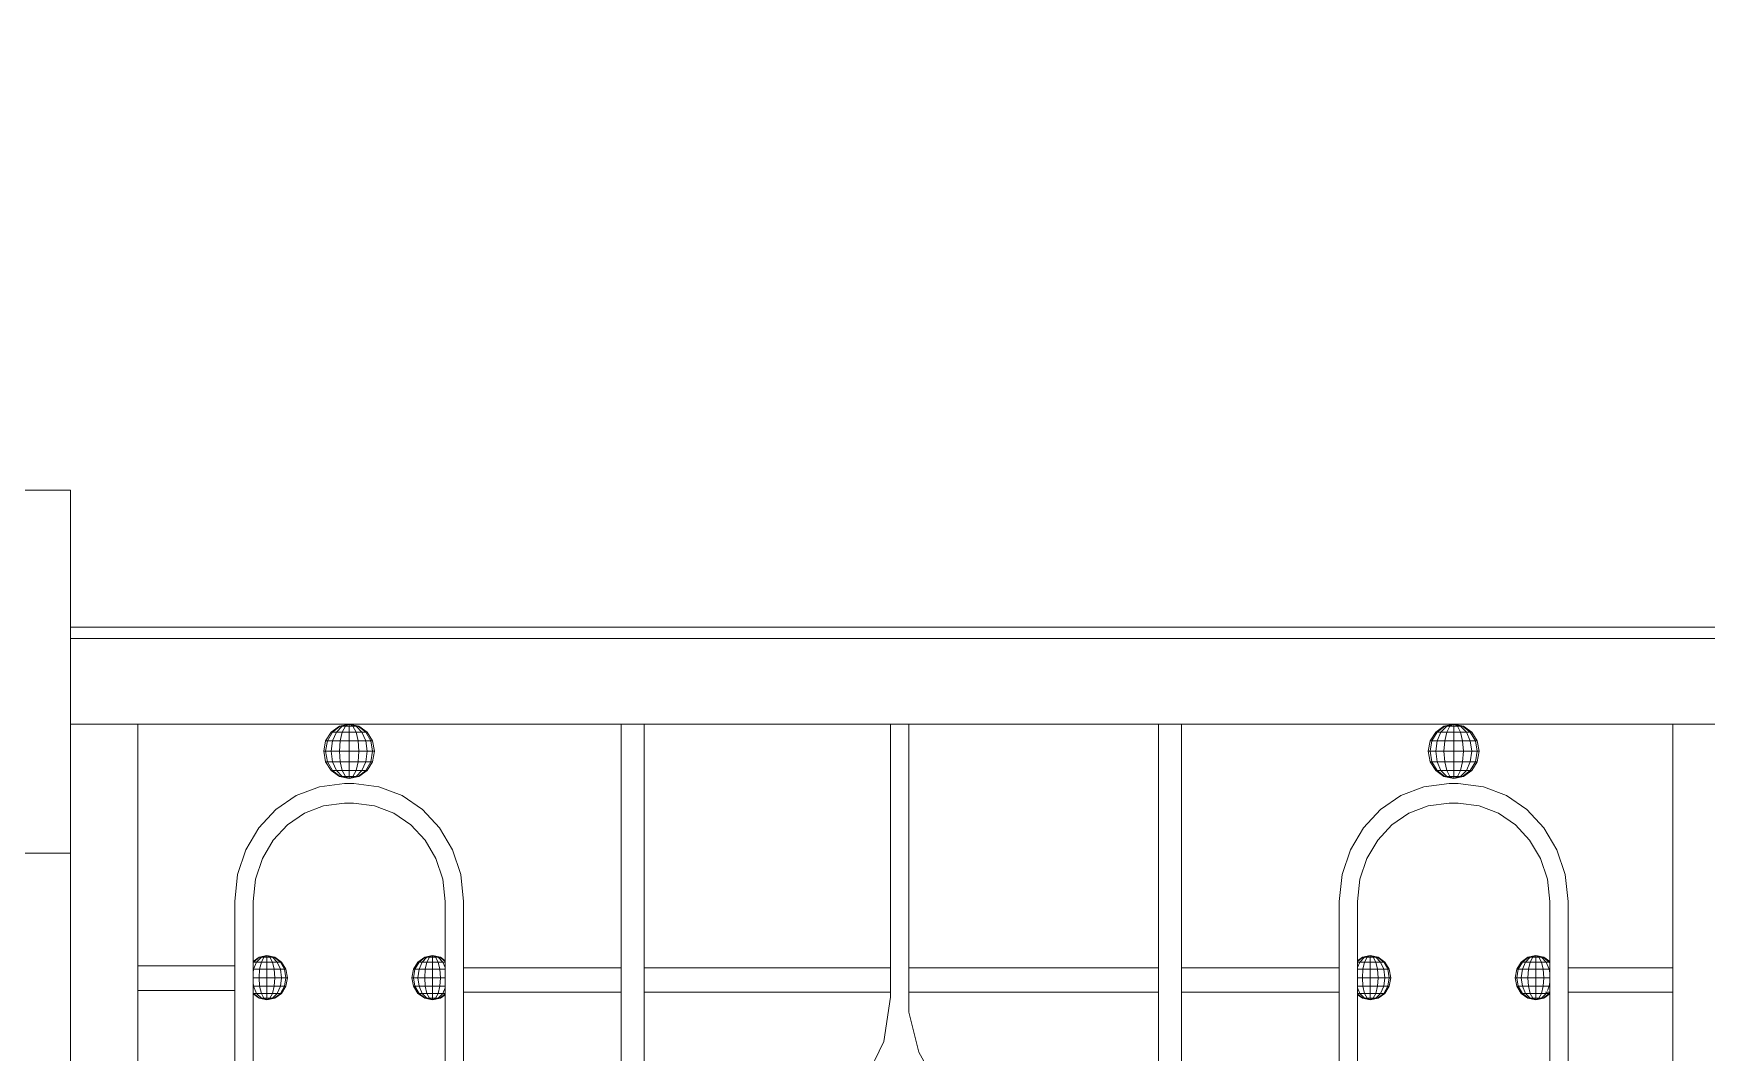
# Model space of a CAD drawing. Header units: millimetres. Extents: x 1832547 to 2001569, y -558009 to -417808.
# Drawn here: x 1917265 to 1917956, y -547432 to -547010 of the extents above; entities that cross this region are included whole.
import ezdxf

# ---------------------------------------------------------------- set-up
doc = ezdxf.new("R2010")
doc.units = ezdxf.units.MM
doc.header["$MEASUREMENT"] = 0
doc.layers.add('CA.thay 145', color=145, linetype='CONTINUOUS', lineweight=18)
doc.layers.add('CA_manh 08', color=8, linetype='CONTINUOUS', lineweight=9)
doc.layers.add('H', color=250, linetype='CONTINUOUS')

# ---------------------------------------------------------------- blocks, each defined once
blk = doc.blocks.new('f34t43')
at = {"layer": 'CA.thay 145'}
for p, q in [((1919494.85, -524712.65), (1919494.85, -524562.65)), ((1919914.85, -524562.65), (1919494.85, -524562.65)), ((1919494.85, -524712.65), (1919524.85, -524712.65))]:
    blk.add_line(p, q, dxfattribs=at)

msp = doc.modelspace()

# ---------------------------------------------------------------- hatches: boundary and pattern name
at = {"layer": 'H'}
h = msp.add_hatch(dxfattribs=at)
h.set_pattern_fill('ANSI31', color=256, scale=250, style=0)
h.paths.add_polyline_path([(1928169.95, -551249.24), (1928389.95, -551249.24), (1928389.95, -551899.24), (1928169.95, -551899.24)])
h.paths.add_polyline_path([(1928549.95, -551169.24), (1928494.95, -551169.24), (1928494.95, -551249.24), (1928389.95, -551249.24), (1928389.95, -551309.24), (1928449.95, -551309.24), (1928499.95, -551309.24), (1928499.95, -551279.24), (1928505.93, -551275.51), (1928511.56, -551271.26), (1928516.79, -551266.52), (1928521.56, -551261.33), (1928525.85, -551255.73), (1928529.63, -551249.77), (1928532.85, -551243.5), (1928535.49, -551236.96), (1928537.54, -551230.21), (1928538.97, -551223.3), (1928539.77, -551216.29), (1928539.95, -551209.24), (1928549.95, -551209.24)])
h.paths.add_polyline_path([(1928429.95, -551119.24), (1928419.95, -551119.24), (1928419.95, -551099.24), (1928389.95, -551099.24), (1928389.95, -551169.24), (1928439.95, -551169.24), (1928439.95, -551149.24), (1928429.95, -551149.24)])
h.paths.add_polyline_path([(1928169.95, -547549.24), (1928389.95, -547549.24), (1928389.95, -548199.24), (1928169.95, -548199.24)])
h.paths.add_polyline_path([(1928429.95, -547419.24), (1928419.95, -547419.24), (1928419.95, -547399.24), (1928389.95, -547399.24), (1928389.95, -547469.24), (1928439.95, -547469.24), (1928439.95, -547449.24), (1928429.95, -547449.24)])
h.paths.add_polyline_path([(1928549.95, -547469.24), (1928494.95, -547469.24), (1928494.95, -547549.24), (1928389.95, -547549.24), (1928389.95, -547609.24), (1928449.95, -547609.24), (1928499.95, -547609.24), (1928499.95, -547579.24), (1928505.93, -547575.51), (1928511.56, -547571.26), (1928516.79, -547566.52), (1928521.56, -547561.33), (1928525.85, -547555.73), (1928529.63, -547549.77), (1928532.85, -547543.5), (1928535.49, -547536.96), (1928537.54, -547530.21), (1928538.97, -547523.3), (1928539.77, -547516.29), (1928539.95, -547509.24), (1928549.95, -547509.24)])
h.paths.add_polyline_path([(1928519.95, -548909.24), (1928389.95, -548909.24), (1928389.95, -548984.24), (1928454.95, -548984.24), (1928454.95, -549034.24), (1928389.95, -549034.24), (1928389.95, -549119.24), (1928419.95, -549119.24), (1928419.95, -549099.24), (1928429.95, -549099.24), (1928429.95, -549069.24), (1928439.95, -549069.24), (1928439.95, -549049.24), (1928459.95, -549049.24), (1928469.95, -549049.24), (1928469.95, -549019.24), (1928475.93, -549015.51), (1928481.56, -549011.26), (1928486.79, -549006.52), (1928491.56, -549001.33), (1928495.85, -548995.73), (1928499.63, -548989.77), (1928502.85, -548983.5), (1928505.49, -548976.96), (1928507.54, -548970.21), (1928508.97, -548963.3), (1928509.77, -548956.29), (1928509.95, -548949.24), (1928519.95, -548949.24)])
h.paths.add_polyline_path([(1928169.95, -548599.24), (1928389.95, -548599.24), (1928389.95, -548984.24), (1928169.95, -548984.24)])
h.paths.add_polyline_path([(1928519.95, -545209.24), (1928389.95, -545209.24), (1928389.95, -545284.24), (1928454.95, -545284.24), (1928454.95, -545334.24), (1928389.95, -545334.24), (1928389.95, -545419.24), (1928419.95, -545419.24), (1928419.95, -545399.24), (1928429.95, -545399.24), (1928429.95, -545369.24), (1928439.95, -545369.24), (1928439.95, -545349.24), (1928459.95, -545349.24), (1928469.95, -545349.24), (1928469.95, -545319.24), (1928475.93, -545315.51), (1928481.56, -545311.26), (1928486.79, -545306.52), (1928491.56, -545301.33), (1928495.85, -545295.73), (1928499.63, -545289.77), (1928502.85, -545283.5), (1928505.49, -545276.96), (1928507.54, -545270.21), (1928508.97, -545263.3), (1928509.77, -545256.29), (1928509.95, -545249.24), (1928519.95, -545249.24)])
h.paths.add_polyline_path([(1928169.95, -544976.05), (1928389.95, -544976.05), (1928389.95, -545284.24), (1928169.95, -545284.24)])
edge = h.paths.add_edge_path()
edge.add_line((1926914.96, -541609.26), (1927024.91, -541609.26))
edge.add_line((1927024.91, -541609.26), (1927134.86, -541609.26))
edge.add_line((1927134.86, -541609.26), (1927134.86, -541649.26))
edge.add_line((1927134.86, -541649.26), (1927099.82, -541649.26))
edge.add_line((1927099.82, -541649.26), (1927099.82, -541674.26))
edge.add_line((1927099.82, -541674.26), (1927084.83, -541674.26))
edge.add_line((1927084.83, -541674.26), (1927084.83, -541704.26))
edge.add_arc((1927469.4, -542085.72), 541.67, 135.23301, 145.96627)
edge.add_arc((1927335.16, -541979.99), 371.46, 147.89348, 165.8597)
edge.add_line((1926974.96, -541889.24), (1926939.96, -541889.24))
edge.add_line((1926939.96, -541889.24), (1926939.96, -541924.24))
edge.add_line((1926939.96, -541924.24), (1926914.96, -541924.24))
edge.add_line((1926914.96, -541924.24), (1926914.96, -541609.26))
edge = h.paths.add_edge_path()
edge.add_line((1917974.83, -541609.25), (1917864.89, -541609.25))
edge.add_line((1917864.89, -541609.25), (1917754.94, -541609.25))
edge.add_line((1917754.94, -541609.25), (1917754.94, -541649.25))
edge.add_line((1917754.94, -541649.25), (1917789.97, -541649.25))
edge.add_line((1917789.97, -541649.25), (1917789.97, -541674.25))
edge.add_line((1917789.97, -541674.25), (1917804.97, -541674.25))
edge.add_line((1917804.97, -541674.25), (1917804.97, -541704.25))
edge.add_arc((1917420.39, -542085.71), 541.67, 34.03373, 44.76699, ccw=False)
edge.add_arc((1917554.63, -541979.98), 371.46, 14.1403, 32.10652, ccw=False)
edge.add_line((1917914.83, -541889.23), (1917949.83, -541889.23))
edge.add_line((1917949.83, -541889.23), (1917949.83, -541924.23))
edge.add_line((1917949.83, -541924.23), (1917974.83, -541924.23))
edge.add_line((1917974.83, -541924.23), (1917974.83, -541609.25))
h.paths.add_polyline_path([(1918829.83, -544999.23), (1918609.83, -544999.23), (1918609.83, -545284.24), (1918829.83, -545284.24)])
h.paths.add_polyline_path([(1918479.83, -545209.24), (1918609.83, -545209.24), (1918609.83, -545284.24), (1918544.83, -545284.24), (1918544.83, -545334.24), (1918609.83, -545334.24), (1918609.83, -545419.24), (1918579.83, -545419.24), (1918579.83, -545399.24), (1918569.83, -545399.24), (1918569.83, -545369.24), (1918559.83, -545369.24), (1918559.83, -545349.24), (1918539.83, -545349.24), (1918529.83, -545349.24), (1918529.83, -545319.24), (1918523.85, -545315.51), (1918518.22, -545311.26), (1918512.99, -545306.52), (1918508.22, -545301.33), (1918503.93, -545295.73), (1918500.15, -545289.77), (1918496.93, -545283.5), (1918494.29, -545276.96), (1918492.24, -545270.21), (1918490.81, -545263.3), (1918490.01, -545256.29), (1918489.83, -545249.24), (1918479.83, -545249.24)])
h.paths.add_polyline_path([(1918609.83, -548984.24), (1918829.83, -548984.24), (1918829.83, -548599.24), (1918609.83, -548599.24)])
h.paths.add_polyline_path([(1918479.83, -548909.24), (1918609.83, -548909.24), (1918609.83, -548984.24), (1918544.83, -548984.24), (1918544.83, -549034.24), (1918609.83, -549034.24), (1918609.83, -549119.24), (1918579.83, -549119.24), (1918579.83, -549099.24), (1918569.83, -549099.24), (1918569.83, -549069.24), (1918559.83, -549069.24), (1918559.83, -549049.24), (1918539.83, -549049.24), (1918529.83, -549049.24), (1918529.83, -549019.24), (1918523.85, -549015.51), (1918518.22, -549011.26), (1918512.99, -549006.52), (1918508.22, -549001.33), (1918503.93, -548995.73), (1918500.15, -548989.77), (1918496.93, -548983.5), (1918494.29, -548976.96), (1918492.24, -548970.21), (1918490.81, -548963.3), (1918490.01, -548956.29), (1918489.83, -548949.24), (1918479.83, -548949.24)])
h.paths.add_polyline_path([(1929090.07, -544779.89), (1929089.95, -544780.02), (1929089.95, -544780.04)])

# ---------------------------------------------------------------- linework, layer by layer
at = {"layer": 'CA_manh 08'}
for p, q in [((1917279.83, -547255.88), (1918632.11, -547255.88)), ((1917279.83, -547255.88), (1917279.83, -548029.24)), ((1918632.11, -547260.46), (1917279.83, -547260.46)), ((1917279.83, -547295.88), (1917307.76, -547295.88)), ((1917307.76, -547295.88), (1917395.02, -547295.88)), ((1917307.76, -547395.88), (1917307.76, -547295.88)), ((1917387.58, -547299.19), (1917390.99, -547296.74)), ((1917388.15, -547299.19), (1917391.3, -547296.74)), ((1917389.76, -547299.19), (1917392.17, -547296.74)), ((1917390.99, -547296.74), (1917395.02, -547295.88)), ((1917391.3, -547296.74), (1917390.99, -547296.74)), ((1917391.3, -547296.74), (1917395.02, -547295.88)), ((1917392.17, -547296.74), (1917391.3, -547296.74)), ((1917392.17, -547296.74), (1917395.02, -547295.88)), ((1917393.48, -547296.74), (1917392.17, -547296.74)), ((1917392.17, -547299.19), (1917393.48, -547296.74)), ((1917393.48, -547296.74), (1917395.02, -547295.88)), ((1917395.02, -547296.74), (1917393.48, -547296.74)), ((1917395.02, -547295.88), (1917395.02, -547296.74)), ((1917396.56, -547296.74), (1917395.02, -547295.88)), ((1917397.86, -547296.74), (1917395.02, -547295.88)), ((1917398.73, -547296.74), (1917395.02, -547295.88)), ((1917399.04, -547296.74), (1917395.02, -547295.88)), ((1917395.02, -547295.88), (1917507.48, -547295.88)), ((1917396.56, -547296.74), (1917395.02, -547296.74)), ((1917395.02, -547296.74), (1917395.02, -547299.19)), ((1917397.86, -547296.74), (1917396.56, -547296.74)), ((1917397.86, -547299.19), (1917396.56, -547296.74)), ((1917398.73, -547296.74), (1917397.86, -547296.74)), ((1917400.27, -547299.19), (1917397.86, -547296.74)), ((1917399.04, -547296.74), (1917398.73, -547296.74)), ((1917401.88, -547299.19), (1917398.73, -547296.74)), ((1917402.45, -547299.19), (1917399.04, -547296.74)), ((1917516.94, -547295.88), (1917507.48, -547295.88)), ((1917507.48, -547295.88), (1917507.48, -547396.65)), ((1917516.94, -547295.88), (1917618.78, -547295.88)), ((1917516.94, -547396.65), (1917516.94, -547295.88)), ((1917618.78, -547295.88), (1917618.78, -547396.65)), ((1917626.35, -547295.88), (1917618.78, -547295.88)), ((1917626.35, -547295.88), (1917729.55, -547295.88)), ((1917626.35, -547295.88), (1917626.35, -547396.65)), ((1917729.55, -547295.88), (1917739.01, -547295.88)), ((1917729.55, -547295.88), (1917729.55, -547396.65)), ((1917739.01, -547396.65), (1917739.01, -547295.88)), ((1917739.01, -547295.88), (1917851.48, -547295.88)), ((1917844.04, -547299.19), (1917847.45, -547296.74)), ((1917844.61, -547299.19), (1917847.76, -547296.74)), ((1917846.22, -547299.19), (1917848.63, -547296.74)), ((1917847.45, -547296.74), (1917851.48, -547295.88)), ((1917847.76, -547296.74), (1917847.45, -547296.74)), ((1917847.76, -547296.74), (1917851.48, -547295.88)), ((1917848.63, -547296.74), (1917847.76, -547296.74)), ((1917848.63, -547296.74), (1917851.48, -547295.88)), ((1917849.94, -547296.74), (1917848.63, -547296.74)), ((1917848.63, -547299.19), (1917849.94, -547296.74)), ((1917849.94, -547296.74), (1917851.48, -547295.88)), ((1917851.48, -547296.74), (1917849.94, -547296.74)), ((1917851.48, -547295.88), (1917851.48, -547296.74)), ((1917853.02, -547296.74), (1917851.48, -547295.88)), ((1917854.32, -547296.74), (1917851.48, -547295.88)), ((1917855.19, -547296.74), (1917851.48, -547295.88)), ((1917855.5, -547296.74), (1917851.48, -547295.88)), ((1917851.48, -547295.88), (1917942.01, -547295.88)), ((1917851.48, -547296.74), (1917853.02, -547296.74)), ((1917851.48, -547296.74), (1917851.48, -547299.19)), ((1917853.02, -547296.74), (1917854.32, -547296.74)), ((1917854.32, -547299.19), (1917853.02, -547296.74)), ((1917854.32, -547296.74), (1917855.19, -547296.74)), ((1917856.73, -547299.19), (1917854.32, -547296.74)), ((1917855.19, -547296.74), (1917855.5, -547296.74)), ((1917858.34, -547299.19), (1917855.19, -547296.74)), ((1917858.91, -547299.19), (1917855.5, -547296.74)), ((1917942.01, -547295.88), (1917942.01, -547396.65)), ((1917969.94, -547295.88), (1917942.01, -547295.88)), ((1917384.5, -547307.17), (1917385.3, -547302.85)), ((1917385.3, -547302.85), (1917387.58, -547299.19)), ((1917386.04, -547302.85), (1917385.3, -547302.85)), ((1917385.3, -547307.17), (1917386.04, -547302.85)), ((1917386.04, -547302.85), (1917388.15, -547299.19)), ((1917388.15, -547302.85), (1917386.04, -547302.85)), ((1917388.15, -547299.19), (1917387.58, -547299.19)), ((1917387.58, -547307.17), (1917388.15, -547302.85)), ((1917389.76, -547299.19), (1917388.15, -547299.19)), ((1917388.15, -547302.85), (1917389.76, -547299.19)), ((1917391.3, -547302.85), (1917388.15, -547302.85)), ((1917392.17, -547299.19), (1917389.76, -547299.19)), ((1917390.99, -547307.17), (1917391.3, -547302.85)), ((1917391.3, -547302.85), (1917392.17, -547299.19)), ((1917395.02, -547302.85), (1917391.3, -547302.85)), ((1917395.02, -547299.19), (1917392.17, -547299.19)), ((1917397.86, -547299.19), (1917395.02, -547299.19)), ((1917395.02, -547299.19), (1917395.02, -547302.85)), ((1917398.73, -547302.85), (1917395.02, -547302.85)), ((1917395.02, -547302.85), (1917395.02, -547307.17)), ((1917400.27, -547299.19), (1917397.86, -547299.19)), ((1917398.73, -547302.85), (1917397.86, -547299.19)), ((1917401.88, -547302.85), (1917398.73, -547302.85)), ((1917399.04, -547307.17), (1917398.73, -547302.85)), ((1917401.88, -547299.19), (1917400.27, -547299.19)), ((1917401.88, -547302.85), (1917400.27, -547299.19)), ((1917402.45, -547299.19), (1917401.88, -547299.19)), ((1917403.99, -547302.85), (1917401.88, -547299.19)), ((1917403.99, -547302.85), (1917401.88, -547302.85)), ((1917402.45, -547307.17), (1917401.88, -547302.85)), ((1917404.73, -547302.85), (1917402.45, -547299.19)), ((1917404.73, -547302.85), (1917403.99, -547302.85)), ((1917404.73, -547307.17), (1917403.99, -547302.85)), ((1917405.53, -547307.17), (1917404.73, -547302.85)), ((1917840.96, -547307.17), (1917841.76, -547302.85)), ((1917841.76, -547302.85), (1917844.04, -547299.19)), ((1917841.76, -547302.85), (1917842.5, -547302.85)), ((1917841.76, -547307.17), (1917842.5, -547302.85)), ((1917842.5, -547302.85), (1917844.61, -547299.19)), ((1917842.5, -547302.85), (1917844.61, -547302.85)), ((1917844.04, -547299.19), (1917844.61, -547299.19)), ((1917844.04, -547307.17), (1917844.61, -547302.85)), ((1917844.61, -547299.19), (1917846.22, -547299.19)), ((1917844.61, -547302.85), (1917846.22, -547299.19)), ((1917844.61, -547302.85), (1917847.76, -547302.85)), ((1917846.22, -547299.19), (1917848.63, -547299.19)), ((1917847.45, -547307.17), (1917847.76, -547302.85)), ((1917847.76, -547302.85), (1917848.63, -547299.19)), ((1917847.76, -547302.85), (1917851.48, -547302.85)), ((1917848.63, -547299.19), (1917851.48, -547299.19)), ((1917851.48, -547299.19), (1917854.32, -547299.19)), ((1917851.48, -547299.19), (1917851.48, -547302.85)), ((1917851.48, -547302.85), (1917855.19, -547302.85)), ((1917851.48, -547302.85), (1917851.48, -547307.17)), ((1917854.32, -547299.19), (1917856.73, -547299.19)), ((1917855.19, -547302.85), (1917854.32, -547299.19)), ((1917855.19, -547302.85), (1917858.34, -547302.85)), ((1917855.5, -547307.17), (1917855.19, -547302.85)), ((1917856.73, -547299.19), (1917858.34, -547299.19)), ((1917858.34, -547302.85), (1917856.73, -547299.19)), ((1917858.34, -547299.19), (1917858.91, -547299.19)), ((1917860.45, -547302.85), (1917858.34, -547299.19)), ((1917858.34, -547302.85), (1917860.45, -547302.85)), ((1917858.91, -547307.17), (1917858.34, -547302.85)), ((1917861.19, -547302.85), (1917858.91, -547299.19)), ((1917860.45, -547302.85), (1917861.19, -547302.85)), ((1917861.19, -547307.17), (1917860.45, -547302.85)), ((1917861.99, -547307.17), (1917861.19, -547302.85)), ((1917385.3, -547307.17), (1917384.5, -547307.17)), ((1917385.3, -547311.5), (1917384.5, -547307.17)), ((1917387.58, -547307.17), (1917385.3, -547307.17)), ((1917386.04, -547311.5), (1917385.3, -547307.17)), ((1917390.99, -547307.17), (1917387.58, -547307.17)), ((1917388.15, -547311.5), (1917387.58, -547307.17)), ((1917395.02, -547307.17), (1917390.99, -547307.17)), ((1917391.3, -547311.5), (1917390.99, -547307.17)), ((1917399.04, -547307.17), (1917395.02, -547307.17)), ((1917395.02, -547307.17), (1917395.02, -547311.5)), ((1917398.73, -547311.5), (1917399.04, -547307.17)), ((1917402.45, -547307.17), (1917399.04, -547307.17)), ((1917401.88, -547311.5), (1917402.45, -547307.17)), ((1917404.73, -547307.17), (1917402.45, -547307.17)), ((1917403.99, -547311.5), (1917404.73, -547307.17)), ((1917405.53, -547307.17), (1917404.73, -547307.17)), ((1917404.73, -547311.5), (1917405.53, -547307.17)), ((1917840.96, -547307.17), (1917841.76, -547307.17)), ((1917841.76, -547311.5), (1917840.96, -547307.17)), ((1917841.76, -547307.17), (1917844.04, -547307.17)), ((1917842.5, -547311.5), (1917841.76, -547307.17)), ((1917844.04, -547307.17), (1917847.45, -547307.17)), ((1917844.61, -547311.5), (1917844.04, -547307.17)), ((1917847.45, -547307.17), (1917851.48, -547307.17)), ((1917847.76, -547311.5), (1917847.45, -547307.17)), ((1917851.48, -547307.17), (1917855.5, -547307.17)), ((1917851.48, -547307.17), (1917851.48, -547311.5)), ((1917855.19, -547311.5), (1917855.5, -547307.17)), ((1917855.5, -547307.17), (1917858.91, -547307.17)), ((1917858.34, -547311.5), (1917858.91, -547307.17)), ((1917858.91, -547307.17), (1917861.19, -547307.17)), ((1917860.45, -547311.5), (1917861.19, -547307.17)), ((1917861.19, -547307.17), (1917861.99, -547307.17)), ((1917861.19, -547311.5), (1917861.99, -547307.17)), ((1917386.04, -547311.5), (1917385.3, -547311.5)), ((1917387.58, -547315.16), (1917385.3, -547311.5)), ((1917388.15, -547311.5), (1917386.04, -547311.5)), ((1917388.15, -547315.16), (1917386.04, -547311.5)), ((1917388.15, -547315.16), (1917387.58, -547315.16)), ((1917390.99, -547317.61), (1917387.58, -547315.16)), ((1917391.3, -547311.5), (1917388.15, -547311.5)), ((1917389.76, -547315.16), (1917388.15, -547311.5)), ((1917389.76, -547315.16), (1917388.15, -547315.16)), ((1917391.3, -547317.61), (1917388.15, -547315.16)), ((1917392.17, -547315.16), (1917389.76, -547315.16)), ((1917392.17, -547317.61), (1917389.76, -547315.16)), ((1917391.3, -547317.61), (1917390.99, -547317.61)), ((1917395.02, -547318.47), (1917390.99, -547317.61)), ((1917395.02, -547311.5), (1917391.3, -547311.5)), ((1917392.17, -547315.16), (1917391.3, -547311.5)), ((1917392.17, -547317.61), (1917391.3, -547317.61)), ((1917395.02, -547318.47), (1917391.3, -547317.61)), ((1917395.02, -547315.16), (1917392.17, -547315.16)), ((1917393.48, -547317.61), (1917392.17, -547315.16)), ((1917393.48, -547317.61), (1917392.17, -547317.61)), ((1917395.02, -547318.47), (1917392.17, -547317.61)), ((1917395.02, -547317.61), (1917393.48, -547317.61)), ((1917395.02, -547318.47), (1917393.48, -547317.61)), ((1917398.73, -547311.5), (1917395.02, -547311.5)), ((1917395.02, -547311.5), (1917395.02, -547315.16)), ((1917397.86, -547315.16), (1917395.02, -547315.16)), ((1917395.02, -547315.16), (1917395.02, -547317.61)), ((1917396.56, -547317.61), (1917395.02, -547317.61)), ((1917395.02, -547317.61), (1917395.02, -547318.47)), ((1917395.02, -547318.47), (1917399.04, -547317.61)), ((1917395.02, -547318.47), (1917398.73, -547317.61)), ((1917395.02, -547318.47), (1917397.86, -547317.61)), ((1917395.02, -547318.47), (1917396.56, -547317.61)), ((1917396.56, -547317.61), (1917397.86, -547315.16)), ((1917397.86, -547317.61), (1917396.56, -547317.61)), ((1917397.86, -547315.16), (1917398.73, -547311.5)), ((1917400.27, -547315.16), (1917397.86, -547315.16)), ((1917397.86, -547317.61), (1917400.27, -547315.16)), ((1917398.73, -547317.61), (1917397.86, -547317.61)), ((1917401.88, -547311.5), (1917398.73, -547311.5)), ((1917398.73, -547317.61), (1917401.88, -547315.16)), ((1917399.04, -547317.61), (1917398.73, -547317.61)), ((1917399.04, -547317.61), (1917402.45, -547315.16)), ((1917400.27, -547315.16), (1917401.88, -547311.5)), ((1917401.88, -547315.16), (1917400.27, -547315.16)), ((1917403.99, -547311.5), (1917401.88, -547311.5)), ((1917401.88, -547315.16), (1917403.99, -547311.5)), ((1917401.88, -547315.16), (1917402.45, -547315.16)), ((1917402.45, -547315.16), (1917404.73, -547311.5)), ((1917404.73, -547311.5), (1917403.99, -547311.5)), ((1917841.76, -547311.5), (1917842.5, -547311.5)), ((1917844.04, -547315.16), (1917841.76, -547311.5)), ((1917842.5, -547311.5), (1917844.61, -547311.5)), ((1917844.61, -547315.16), (1917842.5, -547311.5)), ((1917844.04, -547315.16), (1917844.61, -547315.16)), ((1917847.45, -547317.61), (1917844.04, -547315.16)), ((1917844.61, -547311.5), (1917847.76, -547311.5)), ((1917846.22, -547315.16), (1917844.61, -547311.5)), ((1917844.61, -547315.16), (1917846.22, -547315.16)), ((1917847.76, -547317.61), (1917844.61, -547315.16)), ((1917846.22, -547315.16), (1917848.63, -547315.16)), ((1917848.63, -547317.61), (1917846.22, -547315.16)), ((1917847.76, -547317.61), (1917847.45, -547317.61)), ((1917851.48, -547318.47), (1917847.45, -547317.61)), ((1917847.76, -547311.5), (1917851.48, -547311.5)), ((1917848.63, -547315.16), (1917847.76, -547311.5)), ((1917847.76, -547317.61), (1917848.63, -547317.61)), ((1917851.48, -547318.47), (1917847.76, -547317.61)), ((1917848.63, -547315.16), (1917851.48, -547315.16)), ((1917849.94, -547317.61), (1917848.63, -547315.16)), ((1917848.63, -547317.61), (1917849.94, -547317.61)), ((1917851.48, -547318.47), (1917848.63, -547317.61)), ((1917849.94, -547317.61), (1917851.48, -547317.61)), ((1917851.48, -547318.47), (1917849.94, -547317.61)), ((1917851.48, -547311.5), (1917855.19, -547311.5)), ((1917851.48, -547311.5), (1917851.48, -547315.16)), ((1917851.48, -547315.16), (1917854.32, -547315.16)), ((1917851.48, -547315.16), (1917851.48, -547317.61)), ((1917851.48, -547317.61), (1917853.02, -547317.61)), ((1917851.48, -547318.47), (1917853.02, -547317.61)), ((1917851.48, -547317.61), (1917851.48, -547318.47)), ((1917851.48, -547318.47), (1917854.32, -547317.61)), ((1917851.48, -547318.47), (1917855.19, -547317.61)), ((1917851.48, -547318.47), (1917855.5, -547317.61)), ((1917853.02, -547317.61), (1917854.32, -547315.16)), ((1917853.02, -547317.61), (1917854.32, -547317.61)), ((1917854.32, -547315.16), (1917855.19, -547311.5)), ((1917854.32, -547315.16), (1917856.73, -547315.16)), ((1917854.32, -547317.61), (1917856.73, -547315.16)), ((1917854.32, -547317.61), (1917855.19, -547317.61)), ((1917855.19, -547311.5), (1917858.34, -547311.5)), ((1917855.19, -547317.61), (1917858.34, -547315.16)), ((1917855.19, -547317.61), (1917855.5, -547317.61)), ((1917855.5, -547317.61), (1917858.91, -547315.16)), ((1917856.73, -547315.16), (1917858.34, -547311.5)), ((1917856.73, -547315.16), (1917858.34, -547315.16)), ((1917858.34, -547311.5), (1917860.45, -547311.5)), ((1917858.34, -547315.16), (1917860.45, -547311.5)), ((1917858.34, -547315.16), (1917858.91, -547315.16)), ((1917858.91, -547315.16), (1917861.19, -547311.5)), ((1917860.45, -547311.5), (1917861.19, -547311.5)), ((1917382.73, -547321.79), (1917373.17, -547325.47)), ((1917393.13, -547320.5), (1917382.73, -547321.79)), ((1917396.91, -547320.5), (1917393.13, -547320.5)), ((1917407.31, -547321.79), (1917396.91, -547320.5)), ((1917416.87, -547325.47), (1917407.31, -547321.79)), ((1917829.62, -547325.47), (1917839.18, -547321.79)), ((1917839.18, -547321.79), (1917849.58, -547320.5)), ((1917849.58, -547320.5), (1917853.36, -547320.5)), ((1917853.36, -547320.5), (1917863.76, -547321.79)), ((1917863.76, -547321.79), (1917873.32, -547325.47)), ((1917364.74, -547331.23), (1917357.71, -547338.78)), ((1917373.17, -547325.47), (1917364.74, -547331.23)), ((1917376.51, -547332.77), (1917384.48, -547329.71)), ((1917384.48, -547329.71), (1917393.16, -547328.63)), ((1917393.16, -547328.63), (1917396.88, -547328.63)), ((1917396.88, -547328.63), (1917405.56, -547329.71)), ((1917405.56, -547329.71), (1917413.52, -547332.77)), ((1917425.3, -547331.23), (1917416.87, -547325.47)), ((1917432.33, -547338.78), (1917425.3, -547331.23)), ((1917814.16, -547338.78), (1917821.19, -547331.23)), ((1917821.19, -547331.23), (1917829.62, -547325.47)), ((1917840.93, -547329.71), (1917832.97, -547332.77)), ((1917849.61, -547328.63), (1917840.93, -547329.71)), ((1917853.33, -547328.63), (1917849.61, -547328.63)), ((1917862.01, -547329.71), (1917853.33, -547328.63)), ((1917869.98, -547332.77), (1917862.01, -547329.71)), ((1917873.32, -547325.47), (1917881.75, -547331.23)), ((1917881.75, -547331.23), (1917888.78, -547338.78)), ((1917357.71, -547338.78), (1917352.35, -547347.84)), ((1917363.62, -547343.88), (1917369.48, -547337.58)), ((1917369.48, -547337.58), (1917376.51, -547332.77)), ((1917413.52, -547332.77), (1917420.55, -547337.57)), ((1917420.55, -547337.57), (1917426.42, -547343.87)), ((1917437.69, -547347.84), (1917432.33, -547338.78)), ((1917808.8, -547347.84), (1917814.16, -547338.78)), ((1917825.94, -547337.57), (1917820.07, -547343.87)), ((1917832.97, -547332.77), (1917825.94, -547337.57)), ((1917877.01, -547337.58), (1917869.98, -547332.77)), ((1917882.87, -547343.88), (1917877.01, -547337.58)), ((1917888.78, -547338.78), (1917894.14, -547347.84)), ((1917359.15, -547351.43), (1917363.62, -547343.88)), ((1917426.42, -547343.87), (1917430.89, -547351.43)), ((1917820.07, -547343.87), (1917815.6, -547351.43)), ((1917887.34, -547351.43), (1917882.87, -547343.88)), ((1917352.35, -547347.84), (1917348.93, -547358.1)), ((1917356.3, -547359.99), (1917359.15, -547351.43)), ((1917430.89, -547351.43), (1917433.74, -547359.99)), ((1917441.11, -547358.1), (1917437.69, -547347.84)), ((1917805.38, -547358.1), (1917808.8, -547347.84)), ((1917815.6, -547351.43), (1917812.75, -547359.99)), ((1917890.19, -547359.99), (1917887.34, -547351.43)), ((1917894.14, -547347.84), (1917897.56, -547358.1)), ((1917348.93, -547358.1), (1917347.73, -547369.27)), ((1917442.31, -547369.27), (1917441.11, -547358.1)), ((1917804.18, -547369.27), (1917805.38, -547358.1)), ((1917897.56, -547358.1), (1917898.76, -547369.27)), ((1917355.29, -547369.31), (1917356.3, -547359.99)), ((1917433.74, -547359.99), (1917434.75, -547369.31)), ((1917812.75, -547359.99), (1917811.74, -547369.31)), ((1917891.2, -547369.31), (1917890.19, -547359.99)), ((1917347.73, -547369.27), (1917347.73, -547395.88)), ((1917355.29, -547394.11), (1917355.29, -547369.31)), ((1917434.75, -547369.31), (1917434.75, -547393.75)), ((1917442.31, -547396.65), (1917442.31, -547369.27)), ((1917804.18, -547369.27), (1917804.18, -547396.65)), ((1917811.74, -547393.75), (1917811.74, -547369.31)), ((1917891.2, -547369.31), (1917891.2, -547394.11)), ((1917898.76, -547396.65), (1917898.76, -547369.27)), ((1917355.29, -547394.11), (1917357.79, -547392.32)), ((1917355.29, -547394.3), (1917355.29, -547394.11)), ((1917355.49, -547394.3), (1917358.04, -547392.32)), ((1917356.79, -547394.3), (1917358.75, -547392.32)), ((1917357.79, -547392.32), (1917361.05, -547391.62)), ((1917358.04, -547392.32), (1917357.79, -547392.32)), ((1917358.04, -547392.32), (1917361.05, -547391.62)), ((1917358.75, -547392.32), (1917358.04, -547392.32)), ((1917358.75, -547392.32), (1917361.05, -547391.62)), ((1917359.8, -547392.32), (1917358.75, -547392.32)), ((1917358.75, -547394.3), (1917359.8, -547392.32)), ((1917359.8, -547392.32), (1917361.05, -547391.62)), ((1917361.05, -547392.32), (1917359.8, -547392.32)), ((1917361.05, -547391.62), (1917361.05, -547392.32)), ((1917364.31, -547392.32), (1917361.05, -547391.62)), ((1917364.06, -547392.32), (1917361.05, -547391.62)), ((1917363.35, -547392.32), (1917361.05, -547391.62)), ((1917362.3, -547392.32), (1917361.05, -547391.62)), ((1917362.3, -547392.32), (1917361.05, -547392.32)), ((1917361.05, -547392.32), (1917361.05, -547394.3)), ((1917363.35, -547392.32), (1917362.3, -547392.32)), ((1917363.35, -547394.3), (1917362.3, -547392.32)), ((1917364.06, -547392.32), (1917363.35, -547392.32)), ((1917365.31, -547394.3), (1917363.35, -547392.32)), ((1917364.06, -547392.32), (1917364.31, -547392.32)), ((1917366.61, -547394.3), (1917364.06, -547392.32)), ((1917367.07, -547394.3), (1917364.31, -547392.32)), ((1917423.47, -547394.3), (1917426.24, -547392.32)), ((1917423.93, -547394.3), (1917426.48, -547392.32)), ((1917425.24, -547394.3), (1917427.19, -547392.32)), ((1917426.24, -547392.32), (1917429.49, -547391.62)), ((1917426.48, -547392.32), (1917426.24, -547392.32)), ((1917426.48, -547392.32), (1917429.49, -547391.62)), ((1917427.19, -547392.32), (1917426.48, -547392.32)), ((1917427.19, -547392.32), (1917429.49, -547391.62)), ((1917428.25, -547392.32), (1917427.19, -547392.32)), ((1917427.19, -547394.3), (1917428.25, -547392.32)), ((1917428.25, -547392.32), (1917429.49, -547391.62)), ((1917429.49, -547392.32), (1917428.25, -547392.32)), ((1917429.49, -547391.62), (1917429.49, -547392.32)), ((1917432.75, -547392.32), (1917429.49, -547391.62)), ((1917432.5, -547392.32), (1917429.49, -547391.62)), ((1917431.8, -547392.32), (1917429.49, -547391.62)), ((1917430.74, -547392.32), (1917429.49, -547391.62)), ((1917430.74, -547392.32), (1917429.49, -547392.32)), ((1917429.49, -547392.32), (1917429.49, -547394.3)), ((1917431.8, -547392.32), (1917430.74, -547392.32)), ((1917431.8, -547394.3), (1917430.74, -547392.32)), ((1917432.5, -547392.32), (1917431.8, -547392.32)), ((1917433.75, -547394.3), (1917431.8, -547392.32)), ((1917432.5, -547392.32), (1917432.75, -547392.32)), ((1917434.75, -547394.06), (1917432.5, -547392.32)), ((1917434.75, -547393.75), (1917432.75, -547392.32)), ((1917434.75, -547393.75), (1917434.75, -547394.06)), ((1917434.75, -547394.06), (1917434.75, -547394.3)), ((1917811.74, -547393.75), (1917813.74, -547392.32)), ((1917811.74, -547394.06), (1917813.99, -547392.32)), ((1917811.74, -547394.06), (1917811.74, -547393.75)), ((1917811.74, -547394.06), (1917811.74, -547394.3)), ((1917812.74, -547394.3), (1917814.69, -547392.32)), ((1917813.74, -547392.32), (1917817, -547391.62)), ((1917813.74, -547392.32), (1917813.99, -547392.32)), ((1917813.99, -547392.32), (1917817, -547391.62)), ((1917813.99, -547392.32), (1917814.69, -547392.32)), ((1917814.69, -547392.32), (1917817, -547391.62)), ((1917814.69, -547392.32), (1917815.75, -547392.32)), ((1917814.69, -547394.3), (1917815.75, -547392.32)), ((1917815.75, -547392.32), (1917817, -547391.62)), ((1917817, -547392.32), (1917815.75, -547392.32)), ((1917817, -547391.62), (1917817, -547392.32)), ((1917818.24, -547392.32), (1917817, -547391.62)), ((1917819.3, -547392.32), (1917817, -547391.62)), ((1917820.01, -547392.32), (1917817, -547391.62)), ((1917820.25, -547392.32), (1917817, -547391.62)), ((1917817, -547392.32), (1917818.24, -547392.32)), ((1917817, -547392.32), (1917817, -547394.3)), ((1917818.24, -547392.32), (1917819.3, -547392.32)), ((1917819.3, -547394.3), (1917818.24, -547392.32)), ((1917819.3, -547392.32), (1917820.01, -547392.32)), ((1917821.25, -547394.3), (1917819.3, -547392.32)), ((1917820.01, -547392.32), (1917820.25, -547392.32)), ((1917822.56, -547394.3), (1917820.01, -547392.32)), ((1917823.02, -547394.3), (1917820.25, -547392.32)), ((1917879.42, -547394.3), (1917882.18, -547392.32)), ((1917879.88, -547394.3), (1917882.43, -547392.32)), ((1917881.19, -547394.3), (1917883.14, -547392.32)), ((1917882.18, -547392.32), (1917885.44, -547391.62)), ((1917882.18, -547392.32), (1917882.43, -547392.32)), ((1917882.43, -547392.32), (1917885.44, -547391.62)), ((1917882.43, -547392.32), (1917883.14, -547392.32)), ((1917883.14, -547392.32), (1917885.44, -547391.62)), ((1917883.14, -547392.32), (1917884.19, -547392.32)), ((1917883.14, -547394.3), (1917884.19, -547392.32)), ((1917884.19, -547392.32), (1917885.44, -547391.62)), ((1917885.44, -547392.32), (1917884.19, -547392.32)), ((1917885.44, -547391.62), (1917885.44, -547392.32)), ((1917886.69, -547392.32), (1917885.44, -547391.62)), ((1917887.74, -547392.32), (1917885.44, -547391.62)), ((1917888.45, -547392.32), (1917885.44, -547391.62)), ((1917888.7, -547392.32), (1917885.44, -547391.62)), ((1917885.44, -547392.32), (1917886.69, -547392.32)), ((1917885.44, -547392.32), (1917885.44, -547394.3)), ((1917886.69, -547392.32), (1917887.74, -547392.32)), ((1917887.74, -547394.3), (1917886.69, -547392.32)), ((1917887.74, -547392.32), (1917888.45, -547392.32)), ((1917889.7, -547394.3), (1917887.74, -547392.32)), ((1917888.45, -547392.32), (1917888.7, -547392.32)), ((1917891, -547394.3), (1917888.45, -547392.32)), ((1917891.2, -547394.11), (1917888.7, -547392.32)), ((1917891.2, -547394.3), (1917891.2, -547394.11)), ((1917307.76, -547406.04), (1917307.76, -547395.88)), ((1917307.76, -547395.88), (1917347.73, -547395.88)), ((1917347.73, -547395.88), (1917347.73, -547406.04)), ((1917355.49, -547394.3), (1917355.29, -547394.3)), ((1917355.29, -547394.64), (1917355.49, -547394.3)), ((1917355.29, -547394.64), (1917355.29, -547394.3)), ((1917355.29, -547397.27), (1917355.29, -547394.64)), ((1917355.49, -547397.27), (1917355.29, -547397.27)), ((1917355.29, -547398.74), (1917355.49, -547397.27)), ((1917355.29, -547398.74), (1917355.29, -547397.27)), ((1917355.29, -547400.77), (1917355.29, -547398.74)), ((1917357.79, -547400.77), (1917355.29, -547400.77)), ((1917355.29, -547402.79), (1917355.29, -547400.77)), ((1917356.79, -547394.3), (1917355.49, -547394.3)), ((1917355.49, -547397.27), (1917356.79, -547394.3)), ((1917358.04, -547397.27), (1917355.49, -547397.27)), ((1917358.75, -547394.3), (1917356.79, -547394.3)), ((1917357.79, -547400.77), (1917358.04, -547397.27)), ((1917361.05, -547400.77), (1917357.79, -547400.77)), ((1917358.04, -547404.27), (1917357.79, -547400.77)), ((1917358.04, -547397.27), (1917358.75, -547394.3)), ((1917361.05, -547397.27), (1917358.04, -547397.27)), ((1917361.05, -547394.3), (1917358.75, -547394.3)), ((1917363.35, -547394.3), (1917361.05, -547394.3)), ((1917361.05, -547394.3), (1917361.05, -547397.27)), ((1917364.06, -547397.27), (1917361.05, -547397.27)), ((1917361.05, -547397.27), (1917361.05, -547400.77)), ((1917364.31, -547400.77), (1917361.05, -547400.77)), ((1917361.05, -547400.77), (1917361.05, -547404.27)), ((1917365.31, -547394.3), (1917363.35, -547394.3)), ((1917364.06, -547397.27), (1917363.35, -547394.3)), ((1917366.61, -547397.27), (1917364.06, -547397.27)), ((1917364.31, -547400.77), (1917364.06, -547397.27)), ((1917364.06, -547404.27), (1917364.31, -547400.77)), ((1917367.07, -547400.77), (1917364.31, -547400.77)), ((1917366.61, -547394.3), (1917365.31, -547394.3)), ((1917366.61, -547397.27), (1917365.31, -547394.3)), ((1917367.07, -547394.3), (1917366.61, -547394.3)), ((1917368.31, -547397.27), (1917366.61, -547394.3)), ((1917368.31, -547397.27), (1917366.61, -547397.27)), ((1917367.07, -547400.77), (1917366.61, -547397.27)), ((1917366.61, -547404.27), (1917367.07, -547400.77)), ((1917368.91, -547397.27), (1917367.07, -547394.3)), ((1917368.91, -547400.77), (1917367.07, -547400.77)), ((1917368.91, -547397.27), (1917368.31, -547397.27)), ((1917368.91, -547400.77), (1917368.31, -547397.27)), ((1917368.31, -547404.27), (1917368.91, -547400.77)), ((1917369.56, -547400.77), (1917368.91, -547397.27)), ((1917369.56, -547400.77), (1917368.91, -547400.77)), ((1917368.91, -547404.27), (1917369.56, -547400.77)), ((1917420.98, -547400.77), (1917421.63, -547397.27)), ((1917421.63, -547400.77), (1917420.98, -547400.77)), ((1917421.63, -547404.27), (1917420.98, -547400.77)), ((1917421.63, -547397.27), (1917423.47, -547394.3)), ((1917422.23, -547397.27), (1917421.63, -547397.27)), ((1917421.63, -547400.77), (1917422.23, -547397.27)), ((1917423.47, -547400.77), (1917421.63, -547400.77)), ((1917422.23, -547404.27), (1917421.63, -547400.77)), ((1917422.23, -547397.27), (1917423.93, -547394.3)), ((1917423.93, -547397.27), (1917422.23, -547397.27)), ((1917423.93, -547394.3), (1917423.47, -547394.3)), ((1917423.47, -547400.77), (1917423.93, -547397.27)), ((1917426.24, -547400.77), (1917423.47, -547400.77)), ((1917423.93, -547404.27), (1917423.47, -547400.77)), ((1917425.24, -547394.3), (1917423.93, -547394.3)), ((1917423.93, -547397.27), (1917425.24, -547394.3)), ((1917426.48, -547397.27), (1917423.93, -547397.27)), ((1917427.19, -547394.3), (1917425.24, -547394.3)), ((1917426.24, -547400.77), (1917426.48, -547397.27)), ((1917429.49, -547400.77), (1917426.24, -547400.77)), ((1917426.48, -547404.27), (1917426.24, -547400.77)), ((1917426.48, -547397.27), (1917427.19, -547394.3)), ((1917429.49, -547397.27), (1917426.48, -547397.27)), ((1917429.49, -547394.3), (1917427.19, -547394.3)), ((1917431.8, -547394.3), (1917429.49, -547394.3)), ((1917429.49, -547394.3), (1917429.49, -547397.27)), ((1917432.5, -547397.27), (1917429.49, -547397.27)), ((1917429.49, -547397.27), (1917429.49, -547400.77)), ((1917432.75, -547400.77), (1917429.49, -547400.77)), ((1917429.49, -547400.77), (1917429.49, -547404.27)), ((1917433.75, -547394.3), (1917431.8, -547394.3)), ((1917432.5, -547397.27), (1917431.8, -547394.3)), ((1917434.75, -547397.27), (1917432.5, -547397.27)), ((1917432.75, -547400.77), (1917432.5, -547397.27)), ((1917432.5, -547404.27), (1917432.75, -547400.77)), ((1917434.75, -547400.77), (1917432.75, -547400.77)), ((1917434.75, -547394.3), (1917433.75, -547394.3)), ((1917434.75, -547396.57), (1917433.75, -547394.3)), ((1917434.75, -547394.3), (1917434.75, -547396.57)), ((1917434.75, -547396.57), (1917434.75, -547397.27)), ((1917434.75, -547397.27), (1917434.75, -547400.77)), ((1917434.75, -547400.77), (1917434.75, -547404.27)), ((1917442.31, -547406.81), (1917442.31, -547396.65)), ((1917442.31, -547396.65), (1917507.48, -547396.65)), ((1917507.48, -547396.65), (1917507.48, -547406.81)), ((1917516.94, -547396.65), (1917618.78, -547396.65)), ((1917516.94, -547406.81), (1917516.94, -547396.65)), ((1917618.78, -547396.65), (1917618.78, -547406.81)), ((1917626.35, -547396.65), (1917729.55, -547396.65)), ((1917626.35, -547406.81), (1917626.35, -547396.65)), ((1917729.55, -547406.81), (1917729.55, -547396.65)), ((1917739.01, -547396.65), (1917804.18, -547396.65)), ((1917739.01, -547396.65), (1917739.01, -547406.81)), ((1917804.18, -547396.65), (1917804.18, -547406.81)), ((1917811.74, -547394.3), (1917812.74, -547394.3)), ((1917811.74, -547396.57), (1917812.74, -547394.3)), ((1917811.74, -547394.3), (1917811.74, -547396.57)), ((1917811.74, -547396.57), (1917811.74, -547397.27)), ((1917811.74, -547397.27), (1917813.99, -547397.27)), ((1917811.74, -547397.27), (1917811.74, -547400.77)), ((1917811.74, -547400.77), (1917813.74, -547400.77)), ((1917811.74, -547400.77), (1917811.74, -547404.27)), ((1917812.74, -547394.3), (1917814.69, -547394.3)), ((1917813.74, -547400.77), (1917813.99, -547397.27)), ((1917813.74, -547400.77), (1917817, -547400.77)), ((1917813.99, -547404.27), (1917813.74, -547400.77)), ((1917813.99, -547397.27), (1917814.69, -547394.3)), ((1917813.99, -547397.27), (1917817, -547397.27)), ((1917814.69, -547394.3), (1917817, -547394.3)), ((1917817, -547394.3), (1917819.3, -547394.3)), ((1917817, -547394.3), (1917817, -547397.27)), ((1917817, -547397.27), (1917820.01, -547397.27)), ((1917817, -547397.27), (1917817, -547400.77)), ((1917817, -547400.77), (1917820.25, -547400.77)), ((1917817, -547400.77), (1917817, -547404.27)), ((1917819.3, -547394.3), (1917821.25, -547394.3)), ((1917820.01, -547397.27), (1917819.3, -547394.3)), ((1917820.01, -547397.27), (1917822.56, -547397.27)), ((1917820.25, -547400.77), (1917820.01, -547397.27)), ((1917820.01, -547404.27), (1917820.25, -547400.77)), ((1917820.25, -547400.77), (1917823.02, -547400.77)), ((1917821.25, -547394.3), (1917822.56, -547394.3)), ((1917822.56, -547397.27), (1917821.25, -547394.3)), ((1917822.56, -547394.3), (1917823.02, -547394.3)), ((1917824.26, -547397.27), (1917822.56, -547394.3)), ((1917822.56, -547397.27), (1917824.26, -547397.27)), ((1917823.02, -547400.77), (1917822.56, -547397.27)), ((1917822.56, -547404.27), (1917823.02, -547400.77)), ((1917824.86, -547397.27), (1917823.02, -547394.3)), ((1917823.02, -547400.77), (1917824.86, -547400.77)), ((1917824.26, -547397.27), (1917824.86, -547397.27)), ((1917824.86, -547400.77), (1917824.26, -547397.27)), ((1917824.26, -547404.27), (1917824.86, -547400.77)), ((1917825.51, -547400.77), (1917824.86, -547397.27)), ((1917824.86, -547400.77), (1917825.51, -547400.77)), ((1917824.86, -547404.27), (1917825.51, -547400.77)), ((1917876.93, -547400.77), (1917877.58, -547397.27)), ((1917876.93, -547400.77), (1917877.58, -547400.77)), ((1917877.58, -547404.27), (1917876.93, -547400.77)), ((1917877.58, -547397.27), (1917879.42, -547394.3)), ((1917877.58, -547397.27), (1917878.18, -547397.27)), ((1917877.58, -547400.77), (1917878.18, -547397.27)), ((1917877.58, -547400.77), (1917879.42, -547400.77)), ((1917878.18, -547404.27), (1917877.58, -547400.77)), ((1917878.18, -547397.27), (1917879.88, -547394.3)), ((1917878.18, -547397.27), (1917879.88, -547397.27)), ((1917879.88, -547394.3), (1917879.42, -547394.3)), ((1917879.42, -547400.77), (1917879.88, -547397.27)), ((1917879.42, -547400.77), (1917882.18, -547400.77)), ((1917879.88, -547404.27), (1917879.42, -547400.77)), ((1917879.88, -547394.3), (1917881.19, -547394.3)), ((1917879.88, -547397.27), (1917881.19, -547394.3)), ((1917879.88, -547397.27), (1917882.43, -547397.27)), ((1917881.19, -547394.3), (1917883.14, -547394.3)), ((1917882.18, -547400.77), (1917882.43, -547397.27)), ((1917882.18, -547400.77), (1917885.44, -547400.77)), ((1917882.43, -547404.27), (1917882.18, -547400.77)), ((1917882.43, -547397.27), (1917883.14, -547394.3)), ((1917882.43, -547397.27), (1917885.44, -547397.27)), ((1917883.14, -547394.3), (1917885.44, -547394.3)), ((1917885.44, -547394.3), (1917887.74, -547394.3)), ((1917885.44, -547394.3), (1917885.44, -547397.27)), ((1917885.44, -547397.27), (1917888.45, -547397.27)), ((1917885.44, -547397.27), (1917885.44, -547400.77)), ((1917885.44, -547400.77), (1917888.7, -547400.77)), ((1917885.44, -547400.77), (1917885.44, -547404.27)), ((1917887.74, -547394.3), (1917889.7, -547394.3)), ((1917888.45, -547397.27), (1917887.74, -547394.3)), ((1917888.45, -547397.27), (1917891, -547397.27)), ((1917888.7, -547400.77), (1917888.45, -547397.27)), ((1917888.45, -547404.27), (1917888.7, -547400.77)), ((1917888.7, -547400.77), (1917891.2, -547400.77)), ((1917889.7, -547394.3), (1917891, -547394.3)), ((1917891, -547397.27), (1917889.7, -547394.3)), ((1917891, -547394.3), (1917891.2, -547394.3)), ((1917891.2, -547394.64), (1917891, -547394.3)), ((1917891, -547397.27), (1917891.2, -547397.27)), ((1917891.2, -547398.74), (1917891, -547397.27)), ((1917891.08, -547396.65), (1917891.2, -547396.65)), ((1917891.2, -547394.64), (1917891.2, -547394.3)), ((1917891.2, -547396.65), (1917891.2, -547394.64)), ((1917891.2, -547397.27), (1917891.2, -547396.65)), ((1917891.2, -547398.74), (1917891.2, -547397.27)), ((1917891.2, -547400.77), (1917891.2, -547398.74)), ((1917891.2, -547402.79), (1917891.2, -547400.77)), ((1917898.76, -547396.65), (1917942.01, -547396.65)), ((1917898.76, -547396.65), (1917898.76, -547406.81)), ((1917942.01, -547406.81), (1917942.01, -547396.65)), ((1917347.73, -547406.04), (1917307.76, -547406.04)), ((1917307.76, -547919.08), (1917307.76, -547406.04)), ((1917347.73, -547406.04), (1917347.73, -547919.08)), ((1917355.49, -547404.27), (1917355.29, -547402.79)), ((1917355.29, -547404.27), (1917355.29, -547402.79)), ((1917355.49, -547404.27), (1917355.29, -547404.27)), ((1917355.29, -547406.9), (1917355.29, -547404.27)), ((1917355.49, -547407.23), (1917355.29, -547406.9)), ((1917355.29, -547407.23), (1917355.29, -547406.9)), ((1917355.49, -547407.23), (1917355.29, -547407.23)), ((1917355.29, -547407.42), (1917355.29, -547407.23)), ((1917357.79, -547409.22), (1917355.29, -547407.42)), ((1917355.29, -547917.31), (1917355.29, -547407.42)), ((1917358.04, -547404.27), (1917355.49, -547404.27)), ((1917356.79, -547407.23), (1917355.49, -547404.27)), ((1917356.79, -547407.23), (1917355.49, -547407.23)), ((1917358.04, -547409.22), (1917355.49, -547407.23)), ((1917358.75, -547407.23), (1917356.79, -547407.23)), ((1917358.75, -547409.22), (1917356.79, -547407.23)), ((1917361.05, -547404.27), (1917358.04, -547404.27)), ((1917358.75, -547407.23), (1917358.04, -547404.27)), ((1917361.05, -547407.23), (1917358.75, -547407.23)), ((1917359.8, -547409.22), (1917358.75, -547407.23)), ((1917364.06, -547404.27), (1917361.05, -547404.27)), ((1917361.05, -547404.27), (1917361.05, -547407.23)), ((1917363.35, -547407.23), (1917361.05, -547407.23)), ((1917361.05, -547407.23), (1917361.05, -547409.22)), ((1917362.3, -547409.22), (1917363.35, -547407.23)), ((1917363.35, -547407.23), (1917364.06, -547404.27)), ((1917365.31, -547407.23), (1917363.35, -547407.23)), ((1917363.35, -547409.22), (1917365.31, -547407.23)), ((1917366.61, -547404.27), (1917364.06, -547404.27)), ((1917364.06, -547409.22), (1917366.61, -547407.23)), ((1917364.31, -547409.22), (1917367.07, -547407.23)), ((1917365.31, -547407.23), (1917366.61, -547404.27)), ((1917366.61, -547407.23), (1917365.31, -547407.23)), ((1917368.31, -547404.27), (1917366.61, -547404.27)), ((1917366.61, -547407.23), (1917368.31, -547404.27)), ((1917366.61, -547407.23), (1917367.07, -547407.23)), ((1917367.07, -547407.23), (1917368.91, -547404.27)), ((1917368.91, -547404.27), (1917368.31, -547404.27)), ((1917422.23, -547404.27), (1917421.63, -547404.27)), ((1917423.47, -547407.23), (1917421.63, -547404.27)), ((1917423.93, -547404.27), (1917422.23, -547404.27)), ((1917423.93, -547407.23), (1917422.23, -547404.27)), ((1917423.93, -547407.23), (1917423.47, -547407.23)), ((1917426.24, -547409.22), (1917423.47, -547407.23)), ((1917426.48, -547404.27), (1917423.93, -547404.27)), ((1917425.24, -547407.23), (1917423.93, -547404.27)), ((1917425.24, -547407.23), (1917423.93, -547407.23)), ((1917426.48, -547409.22), (1917423.93, -547407.23)), ((1917427.19, -547407.23), (1917425.24, -547407.23)), ((1917427.19, -547409.22), (1917425.24, -547407.23)), ((1917429.49, -547404.27), (1917426.48, -547404.27)), ((1917427.19, -547407.23), (1917426.48, -547404.27)), ((1917429.49, -547407.23), (1917427.19, -547407.23)), ((1917428.25, -547409.22), (1917427.19, -547407.23)), ((1917432.5, -547404.27), (1917429.49, -547404.27)), ((1917429.49, -547404.27), (1917429.49, -547407.23)), ((1917431.8, -547407.23), (1917429.49, -547407.23)), ((1917429.49, -547407.23), (1917429.49, -547409.22)), ((1917430.74, -547409.22), (1917431.8, -547407.23)), ((1917431.8, -547407.23), (1917432.5, -547404.27)), ((1917433.75, -547407.23), (1917431.8, -547407.23)), ((1917431.8, -547409.22), (1917433.75, -547407.23)), ((1917434.75, -547404.27), (1917432.5, -547404.27)), ((1917432.5, -547409.22), (1917434.75, -547407.47)), ((1917432.75, -547409.22), (1917434.75, -547407.78)), ((1917433.75, -547407.23), (1917434.75, -547404.97)), ((1917434.75, -547407.23), (1917433.75, -547407.23)), ((1917434.75, -547404.27), (1917434.75, -547404.97)), ((1917434.75, -547404.97), (1917434.75, -547407.23)), ((1917434.75, -547407.23), (1917434.75, -547407.47)), ((1917434.75, -547407.47), (1917434.75, -547407.78)), ((1917434.75, -547407.78), (1917434.75, -547923.97)), ((1917507.48, -547406.81), (1917442.31, -547406.81)), ((1917442.31, -547919.08), (1917442.31, -547406.81)), ((1917507.48, -547406.81), (1917507.48, -547919.08)), ((1917618.78, -547406.81), (1917516.94, -547406.81)), ((1917516.94, -547919.08), (1917516.94, -547406.81)), ((1917618.78, -547406.81), (1917618.78, -547408.8)), ((1917729.55, -547406.81), (1917626.35, -547406.81)), ((1917626.35, -547414.97), (1917626.35, -547406.81)), ((1917729.55, -547406.81), (1917729.55, -547919.08)), ((1917804.18, -547406.81), (1917739.01, -547406.81)), ((1917739.01, -547919.08), (1917739.01, -547406.81)), ((1917804.18, -547406.81), (1917804.18, -547919.08)), ((1917811.74, -547404.27), (1917813.99, -547404.27)), ((1917811.74, -547404.27), (1917811.74, -547404.97)), ((1917812.74, -547407.23), (1917811.74, -547404.97)), ((1917811.74, -547404.97), (1917811.74, -547407.23)), ((1917811.74, -547407.23), (1917812.74, -547407.23)), ((1917811.74, -547407.23), (1917811.74, -547407.47)), ((1917813.99, -547409.22), (1917811.74, -547407.47)), ((1917811.74, -547407.78), (1917811.74, -547407.47)), ((1917813.74, -547409.22), (1917811.74, -547407.78)), ((1917811.74, -547923.97), (1917811.74, -547407.78)), ((1917812.74, -547407.23), (1917814.69, -547407.23)), ((1917814.69, -547409.22), (1917812.74, -547407.23)), ((1917813.99, -547404.27), (1917817, -547404.27)), ((1917814.69, -547407.23), (1917813.99, -547404.27)), ((1917814.69, -547407.23), (1917817, -547407.23)), ((1917815.75, -547409.22), (1917814.69, -547407.23)), ((1917817, -547404.27), (1917820.01, -547404.27)), ((1917817, -547404.27), (1917817, -547407.23)), ((1917817, -547407.23), (1917819.3, -547407.23)), ((1917817, -547407.23), (1917817, -547409.22)), ((1917818.24, -547409.22), (1917819.3, -547407.23)), ((1917819.3, -547407.23), (1917820.01, -547404.27)), ((1917819.3, -547407.23), (1917821.25, -547407.23)), ((1917819.3, -547409.22), (1917821.25, -547407.23)), ((1917820.01, -547404.27), (1917822.56, -547404.27)), ((1917820.01, -547409.22), (1917822.56, -547407.23)), ((1917820.25, -547409.22), (1917823.02, -547407.23)), ((1917821.25, -547407.23), (1917822.56, -547404.27)), ((1917821.25, -547407.23), (1917822.56, -547407.23)), ((1917822.56, -547404.27), (1917824.26, -547404.27)), ((1917822.56, -547407.23), (1917824.26, -547404.27)), ((1917822.56, -547407.23), (1917823.02, -547407.23)), ((1917823.02, -547407.23), (1917824.86, -547404.27)), ((1917824.26, -547404.27), (1917824.86, -547404.27)), ((1917877.58, -547404.27), (1917878.18, -547404.27)), ((1917879.42, -547407.23), (1917877.58, -547404.27)), ((1917878.18, -547404.27), (1917879.88, -547404.27)), ((1917879.88, -547407.23), (1917878.18, -547404.27)), ((1917879.42, -547407.23), (1917879.88, -547407.23)), ((1917882.18, -547409.22), (1917879.42, -547407.23)), ((1917879.88, -547404.27), (1917882.43, -547404.27)), ((1917881.19, -547407.23), (1917879.88, -547404.27)), ((1917879.88, -547407.23), (1917881.19, -547407.23)), ((1917882.43, -547409.22), (1917879.88, -547407.23)), ((1917881.19, -547407.23), (1917883.14, -547407.23)), ((1917883.14, -547409.22), (1917881.19, -547407.23)), ((1917882.43, -547404.27), (1917885.44, -547404.27)), ((1917883.14, -547407.23), (1917882.43, -547404.27)), ((1917883.14, -547407.23), (1917885.44, -547407.23)), ((1917884.19, -547409.22), (1917883.14, -547407.23)), ((1917885.44, -547404.27), (1917888.45, -547404.27)), ((1917885.44, -547404.27), (1917885.44, -547407.23)), ((1917885.44, -547407.23), (1917887.74, -547407.23)), ((1917885.44, -547407.23), (1917885.44, -547409.22)), ((1917886.69, -547409.22), (1917887.74, -547407.23)), ((1917887.74, -547407.23), (1917888.45, -547404.27)), ((1917887.74, -547407.23), (1917889.7, -547407.23)), ((1917887.74, -547409.22), (1917889.7, -547407.23)), ((1917888.45, -547404.27), (1917891, -547404.27)), ((1917888.45, -547409.22), (1917891, -547407.23)), ((1917888.7, -547409.22), (1917891.2, -547407.42)), ((1917889.88, -547406.81), (1917889.4, -547406.81)), ((1917889.7, -547407.23), (1917889.88, -547406.81)), ((1917889.7, -547407.23), (1917891, -547407.23)), ((1917891.2, -547406.81), (1917889.88, -547406.81)), ((1917890.21, -547406.07), (1917891, -547404.27)), ((1917891, -547404.27), (1917891.2, -547402.79)), ((1917891, -547404.27), (1917891.2, -547404.27)), ((1917891, -547407.23), (1917891.2, -547406.9)), ((1917891, -547407.23), (1917891.2, -547407.23)), ((1917891.2, -547404.27), (1917891.2, -547402.79)), ((1917891.2, -547406.81), (1917891.2, -547404.27)), ((1917891.2, -547406.9), (1917891.2, -547406.81)), ((1917891.2, -547407.23), (1917891.2, -547406.9)), ((1917891.2, -547407.42), (1917891.2, -547407.23)), ((1917891.2, -547407.42), (1917891.2, -547917.31)), ((1917898.76, -547919.08), (1917898.76, -547406.81)), ((1917942.01, -547406.81), (1917898.76, -547406.81)), ((1917942.01, -547406.81), (1917942.01, -547919.08)), ((1917358.04, -547409.22), (1917357.79, -547409.22)), ((1917361.05, -547409.91), (1917357.79, -547409.22)), ((1917358.75, -547409.22), (1917358.04, -547409.22)), ((1917361.05, -547409.91), (1917358.04, -547409.22)), ((1917359.8, -547409.22), (1917358.75, -547409.22)), ((1917361.05, -547409.91), (1917358.75, -547409.22)), ((1917361.05, -547409.22), (1917359.8, -547409.22)), ((1917361.05, -547409.91), (1917359.8, -547409.22)), ((1917362.3, -547409.22), (1917361.05, -547409.22)), ((1917361.05, -547409.22), (1917361.05, -547409.91)), ((1917361.05, -547409.91), (1917364.31, -547409.22)), ((1917361.05, -547409.91), (1917364.06, -547409.22)), ((1917361.05, -547409.91), (1917363.35, -547409.22)), ((1917361.05, -547409.91), (1917362.3, -547409.22)), ((1917363.35, -547409.22), (1917362.3, -547409.22)), ((1917364.06, -547409.22), (1917363.35, -547409.22)), ((1917364.31, -547409.22), (1917364.06, -547409.22)), ((1917426.48, -547409.22), (1917426.24, -547409.22)), ((1917429.49, -547409.91), (1917426.24, -547409.22)), ((1917427.19, -547409.22), (1917426.48, -547409.22)), ((1917429.49, -547409.91), (1917426.48, -547409.22)), ((1917428.25, -547409.22), (1917427.19, -547409.22)), ((1917429.49, -547409.91), (1917427.19, -547409.22)), ((1917429.49, -547409.22), (1917428.25, -547409.22)), ((1917429.49, -547409.91), (1917428.25, -547409.22)), ((1917430.74, -547409.22), (1917429.49, -547409.22)), ((1917429.49, -547409.22), (1917429.49, -547409.91)), ((1917429.49, -547409.91), (1917432.75, -547409.22)), ((1917429.49, -547409.91), (1917432.5, -547409.22)), ((1917429.49, -547409.91), (1917431.8, -547409.22)), ((1917429.49, -547409.91), (1917430.74, -547409.22)), ((1917431.8, -547409.22), (1917430.74, -547409.22)), ((1917432.5, -547409.22), (1917431.8, -547409.22)), ((1917432.75, -547409.22), (1917432.5, -547409.22)), ((1917618.78, -547408.8), (1917615.94, -547427.11)), ((1917813.99, -547409.22), (1917813.74, -547409.22)), ((1917817, -547409.91), (1917813.74, -547409.22)), ((1917813.99, -547409.22), (1917814.69, -547409.22)), ((1917817, -547409.91), (1917813.99, -547409.22)), ((1917814.69, -547409.22), (1917815.75, -547409.22)), ((1917817, -547409.91), (1917814.69, -547409.22)), ((1917815.75, -547409.22), (1917817, -547409.22)), ((1917817, -547409.91), (1917815.75, -547409.22)), ((1917817, -547409.22), (1917818.24, -547409.22)), ((1917817, -547409.91), (1917818.24, -547409.22)), ((1917817, -547409.22), (1917817, -547409.91)), ((1917817, -547409.91), (1917819.3, -547409.22)), ((1917817, -547409.91), (1917820.01, -547409.22)), ((1917817, -547409.91), (1917820.25, -547409.22)), ((1917818.24, -547409.22), (1917819.3, -547409.22)), ((1917819.3, -547409.22), (1917820.01, -547409.22)), ((1917820.01, -547409.22), (1917820.25, -547409.22)), ((1917882.43, -547409.22), (1917882.18, -547409.22)), ((1917885.44, -547409.91), (1917882.18, -547409.22)), ((1917882.43, -547409.22), (1917883.14, -547409.22)), ((1917885.44, -547409.91), (1917882.43, -547409.22)), ((1917883.14, -547409.22), (1917884.19, -547409.22)), ((1917885.44, -547409.91), (1917883.14, -547409.22)), ((1917884.19, -547409.22), (1917885.44, -547409.22)), ((1917885.44, -547409.91), (1917884.19, -547409.22)), ((1917885.44, -547409.22), (1917886.69, -547409.22)), ((1917885.44, -547409.91), (1917886.69, -547409.22)), ((1917885.44, -547409.22), (1917885.44, -547409.91)), ((1917885.44, -547409.91), (1917887.74, -547409.22)), ((1917885.44, -547409.91), (1917888.45, -547409.22)), ((1917885.44, -547409.91), (1917888.7, -547409.22)), ((1917886.69, -547409.22), (1917887.74, -547409.22)), ((1917887.74, -547409.22), (1917888.45, -547409.22)), ((1917888.45, -547409.22), (1917888.7, -547409.22)), ((1917630.5, -547431.59), (1917626.35, -547414.97)), ((1917615.94, -547427.11), (1917608.36, -547442.9)), ((1917638.56, -547446.21), (1917630.5, -547431.59))]:
    msp.add_line(p, q, dxfattribs=at)

# ---------------------------------------------------------------- block references
at = {"layer": 'CA.thay 145', "xscale": -1}
msp.add_blockref('f34t43', (3836774.68, -22636.59), dxfattribs=at)

doc.saveas('drawing.dxf')
